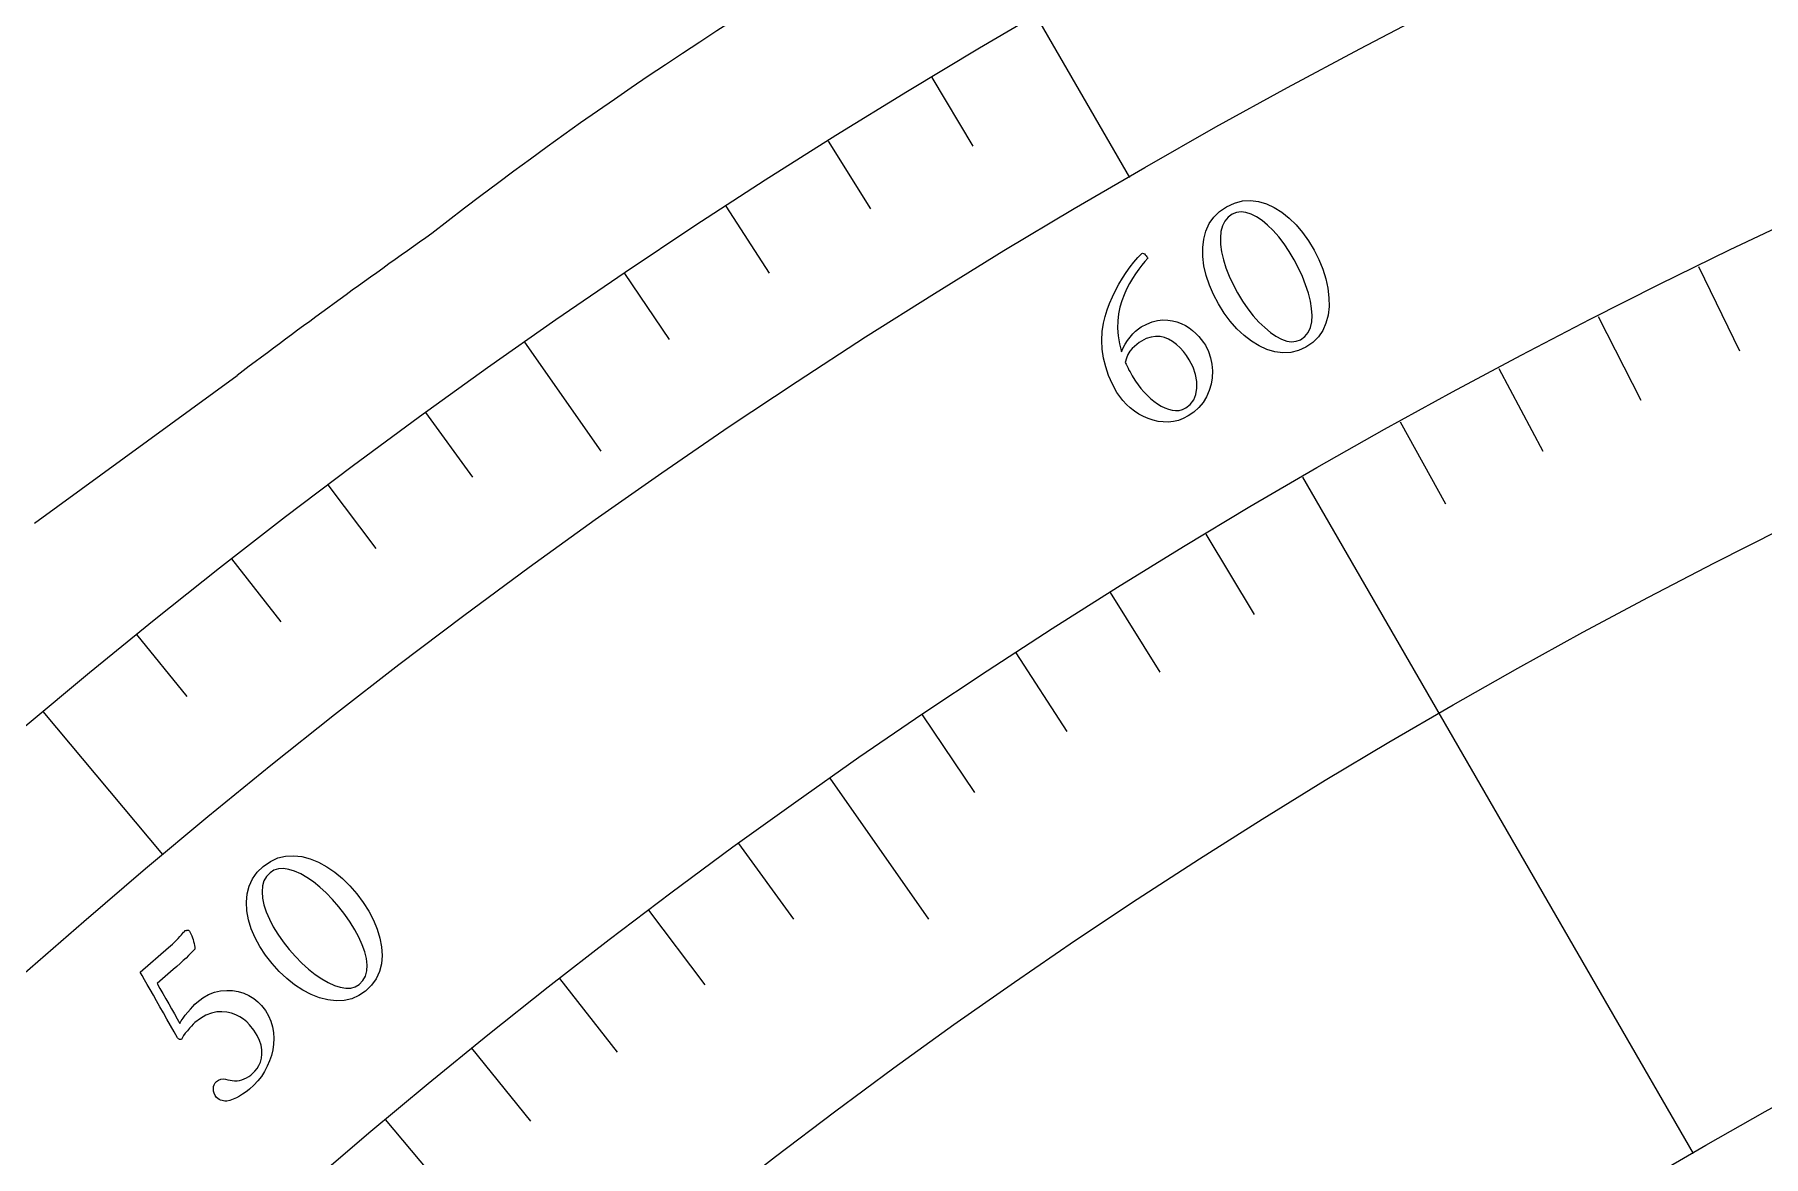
# Model space of a CAD drawing. Header units: millimetres. Extents: x -60 to 60, y -60 to 76.
# Drawn here: x -37.87 to -23.26, y 41.28 to 50.77 of the extents above; entities that cross this region are included whole.
import ezdxf

# ---------------------------------------------------------------- set-up
doc = ezdxf.new("R2010")
doc.units = ezdxf.units.MM
for name, color, linetype in [('CUT_OUTER', 1, 'Continuous'), ('ENGRAVE', 7, 'Continuous'), ('ENGRAVE_FINE', 8, 'Continuous'), ('TEXT', 5, 'Continuous')]:
    doc.layers.add(name, color=color, linetype=linetype)

msp = doc.modelspace()

# ---------------------------------------------------------------- linework, layer by layer
at = {"layer": 'CUT_OUTER'}
msp.add_lwpolyline([(-37.8652, 46.6367), (-36.1523, 47.8851)], dxfattribs=at)
for centre, radius, start, end in [((-14.3372, 23.2712), 32.7586, 118.26999, 128.00349), ((-0.8539, 1.1785), 58.5447, 125.087557, 127.080071)]:
    msp.add_arc(centre, radius, start, end, dxfattribs=at)
at = {"layer": 'ENGRAVE'}
for points in [[(-29.4, 50.9223), (-28.6125, 49.5583)], [(-33.7263, 48.1661), (-33.081, 47.2446)], [(-27.15, 47.0252), (-23.85, 41.3094)], [(-37.7959, 45.0434), (-36.7835, 43.8369)], [(-31.1452, 44.48), (-30.3124, 43.2905)], [(-34.9034, 41.5962), (-33.6306, 40.0794)]]:
    msp.add_lwpolyline(points, dxfattribs=at)
for radius in [58.8, 58.8, 57.225, 54.3, 54.3, 51.99, 47.7, 47.7, 45.18]:
    msp.add_circle((0, 0), radius, dxfattribs=at)
at = {"layer": 'ENGRAVE_FINE'}
for points in [[(-30.2842, 50.4014), (-29.9366, 49.8228)], [(-31.1593, 49.8652), (-30.8016, 49.2928)], [(-32.0248, 49.3138), (-31.6571, 48.7477)], [(-23.8036, 48.8045), (-23.4564, 48.0927)], [(-32.8805, 48.7474), (-32.5031, 48.1878)], [(-24.6517, 48.3817), (-24.2921, 47.676)], [(-25.4923, 47.9441), (-25.1205, 47.2448)], [(-34.5618, 47.5702), (-34.165, 47.0241)], [(-26.3252, 47.4919), (-25.9412, 46.7992)], [(-35.3867, 46.9598), (-34.9805, 46.4207)], [(-27.9666, 46.5442), (-27.5587, 45.8653)], [(-36.2009, 46.335), (-35.7853, 45.8031)], [(-28.7746, 46.049), (-28.3549, 45.3774)], [(-37.004, 45.6962), (-36.5792, 45.1716)], [(-29.5739, 45.5398), (-29.1425, 44.8756)], [(-30.3642, 45.0167), (-29.9213, 44.3601)], [(-31.9167, 43.9296), (-31.4512, 43.2889)], [(-32.6786, 43.3659), (-32.2019, 42.7334)], [(-33.4304, 42.789), (-32.9428, 42.1649)], [(-34.1721, 42.199), (-33.6737, 41.5835)]]:
    msp.add_lwpolyline(points, dxfattribs=at)
at = {"layer": 'TEXT'}
for points in [[(-27.7925, 49.3109), (-27.7259, 49.3417), (-27.6588, 49.3593), (-27.5911, 49.3638), (-27.523, 49.3552), (-27.4556, 49.335), (-27.3899, 49.3049), (-27.3262, 49.2649), (-27.2642, 49.215), (-27.2052, 49.157), (-27.1504, 49.0925), (-27.0997, 49.0215), (-27.0531, 48.9441), (-27.0124, 48.8634), (-26.9794, 48.7827), (-26.954, 48.7019), (-26.9363, 48.621), (-26.9269, 48.5419), (-26.9264, 48.4666), (-26.9348, 48.395), (-26.9521, 48.327), (-26.9791, 48.2647), (-27.0166, 48.21), (-27.0645, 48.1628), (-27.123, 48.1231), (-27.1856, 48.0945), (-27.2498, 48.0785), (-27.3156, 48.075), (-27.3831, 48.0841), (-27.4506, 48.1043), (-27.5167, 48.1339), (-27.5814, 48.1731), (-27.6446, 48.2218), (-27.7051, 48.2786), (-27.7614, 48.342), (-27.8135, 48.4119), (-27.8615, 48.4885), (-27.9036, 48.5685), (-27.9378, 48.6487), (-27.9643, 48.7292), (-27.983, 48.8099), (-27.9931, 48.889), (-27.9938, 48.9645), (-27.9851, 49.0365), (-27.967, 49.105), (-27.9389, 49.1678), (-27.9005, 49.2231), (-27.8516, 49.2709), (-27.7925, 49.3109)], [(-27.7446, 49.2484), (-27.78, 49.2226), (-27.8077, 49.1894), (-27.8275, 49.149), (-27.8396, 49.1013), (-27.8444, 49.0478), (-27.8426, 48.9902), (-27.834, 48.9285), (-27.8188, 48.8625), (-27.7974, 48.794), (-27.7703, 48.7243), (-27.7374, 48.6535), (-27.6989, 48.5815), (-27.6571, 48.5125), (-27.6131, 48.4486), (-27.5671, 48.3898), (-27.519, 48.336), (-27.4703, 48.2885), (-27.4223, 48.2486), (-27.3751, 48.2161), (-27.3286, 48.1912), (-27.284, 48.175), (-27.2425, 48.1689), (-27.2041, 48.1729), (-27.1688, 48.1869), (-27.1319, 48.2137), (-27.1036, 48.2478), (-27.084, 48.2891), (-27.073, 48.3377), (-27.0697, 48.392), (-27.0733, 48.4505), (-27.0837, 48.5133), (-27.1009, 48.5804), (-27.1239, 48.6499), (-27.1518, 48.7201), (-27.1845, 48.7911), (-27.2222, 48.8627), (-27.2636, 48.9327), (-27.3067, 48.997), (-27.3515, 49.0556), (-27.398, 49.1084), (-27.4451, 49.1546), (-27.4918, 49.1932), (-27.5381, 49.2243), (-27.584, 49.2478), (-27.6283, 49.2627), (-27.6699, 49.2677), (-27.7086, 49.2629), (-27.7446, 49.2484)], [(-28.5134, 48.2944), (-28.4661, 48.3193), (-28.42, 48.3375), (-28.3751, 48.3489), (-28.3316, 48.3536), (-28.2896, 48.3526), (-28.2495, 48.3473), (-28.2113, 48.3375), (-28.175, 48.3233), (-28.1407, 48.3058), (-28.1088, 48.286), (-28.0792, 48.2639), (-28.0519, 48.2395), (-28.0272, 48.2141), (-28.0056, 48.189), (-27.9869, 48.1642), (-27.9713, 48.1397), (-27.9455, 48.0881), (-27.9269, 48.0348), (-27.9155, 47.9796), (-27.9113, 47.9225), (-27.914, 47.8654), (-27.9232, 47.8102), (-27.9391, 47.7566), (-27.9615, 47.7049), (-27.9905, 47.6565), (-28.026, 47.6133), (-28.068, 47.575), (-28.1166, 47.5419), (-28.1577, 47.5206), (-28.1995, 47.505), (-28.242, 47.4951), (-28.2853, 47.4909), (-28.3286, 47.4916), (-28.3713, 47.4967), (-28.4132, 47.5061), (-28.4545, 47.5199), (-28.4947, 47.5374), (-28.5332, 47.5583), (-28.5702, 47.5825), (-28.6056, 47.61), (-28.6385, 47.6401), (-28.6683, 47.6719), (-28.6949, 47.7054), (-28.7183, 47.7408), (-28.7569, 47.8112), (-28.7887, 47.8831), (-28.8138, 47.9565), (-28.8321, 48.0315), (-28.8432, 48.1068), (-28.8468, 48.1813), (-28.8427, 48.255), (-28.831, 48.3278), (-28.8174, 48.3828), (-28.8005, 48.438), (-28.7803, 48.4932), (-28.7566, 48.5485), (-28.7304, 48.6029), (-28.7023, 48.6555), (-28.6725, 48.7062), (-28.6409, 48.7552), (-28.6083, 48.8012), (-28.5754, 48.8432), (-28.5422, 48.8813), (-28.5087, 48.9154), (-28.5019, 48.9176), (-28.4946, 48.9164), (-28.487, 48.9118), (-28.479, 48.9039), (-28.4715, 48.8948), (-28.4654, 48.887), (-28.4606, 48.8805), (-28.4572, 48.8752), (-28.4817, 48.8471), (-28.5071, 48.8159), (-28.5334, 48.7817), (-28.5606, 48.7445), (-28.5875, 48.7042), (-28.6128, 48.6611), (-28.6365, 48.6151), (-28.6586, 48.5662), (-28.6778, 48.5146), (-28.693, 48.4605), (-28.7041, 48.4039), (-28.7111, 48.3449), (-28.7129, 48.2834), (-28.7084, 48.2194), (-28.6977, 48.1531), (-28.6806, 48.0843), (-28.6666, 48.1177), (-28.6497, 48.1497), (-28.6302, 48.1803), (-28.6079, 48.2095), (-28.5842, 48.2362), (-28.5606, 48.2593), (-28.537, 48.2787), (-28.5134, 48.2944)], [(-28.6478, 47.9953), (-28.6406, 47.9792), (-28.633, 47.9631), (-28.6251, 47.9469), (-28.6168, 47.9305), (-28.6081, 47.9142), (-28.5993, 47.898), (-28.5902, 47.882), (-28.5808, 47.8661), (-28.5615, 47.8356), (-28.5401, 47.8053), (-28.5166, 47.7752), (-28.4911, 47.7455), (-28.4641, 47.717), (-28.4361, 47.6906), (-28.407, 47.6665), (-28.3768, 47.6445), (-28.3461, 47.6255), (-28.3153, 47.6102), (-28.2843, 47.5986), (-28.2532, 47.5907), (-28.2225, 47.5874), (-28.193, 47.5895), (-28.1645, 47.5972), (-28.1371, 47.6103), (-28.0985, 47.6401), (-28.0698, 47.6777), (-28.0512, 47.7233), (-28.0424, 47.7768), (-28.0436, 47.8348), (-28.0548, 47.8939), (-28.0759, 47.9541), (-28.107, 48.0153), (-28.1311, 48.053), (-28.1572, 48.0876), (-28.1855, 48.1191), (-28.2159, 48.1475), (-28.2481, 48.1717), (-28.2818, 48.1905), (-28.317, 48.2041), (-28.3537, 48.2124), (-28.3916, 48.2143), (-28.4305, 48.2087), (-28.4704, 48.1955), (-28.5112, 48.1748), (-28.531, 48.1621), (-28.5509, 48.1472), (-28.571, 48.1302), (-28.5912, 48.111), (-28.61, 48.0886), (-28.6257, 48.0618), (-28.6383, 48.0307), (-28.6478, 47.9953)], [(-35.933, 43.7357), (-35.8728, 43.7776), (-35.8097, 43.8066), (-35.7439, 43.8227), (-35.6753, 43.826), (-35.6054, 43.8178), (-35.5355, 43.7996), (-35.4658, 43.7713), (-35.3961, 43.733), (-35.328, 43.6861), (-35.2628, 43.6321), (-35.2005, 43.571), (-35.1412, 43.5028), (-35.0871, 43.4304), (-35.0405, 43.3567), (-35.0015, 43.2815), (-34.9701, 43.2049), (-34.9471, 43.1287), (-34.9335, 43.0546), (-34.9293, 42.9825), (-34.9346, 42.9126), (-34.9503, 42.8466), (-34.9777, 42.7862), (-35.0167, 42.7314), (-35.0674, 42.6822), (-35.1241, 42.6431), (-35.1846, 42.6162), (-35.2488, 42.6014), (-35.3168, 42.5986), (-35.3868, 42.6067), (-35.4571, 42.6244), (-35.5275, 42.6518), (-35.5983, 42.6888), (-35.6676, 42.7342), (-35.7341, 42.7868), (-35.7976, 42.8467), (-35.8582, 42.9137), (-35.9135, 42.9852), (-35.9612, 43.0583), (-36.0012, 43.1329), (-36.0336, 43.2092), (-36.0573, 43.2853), (-36.0711, 43.3596), (-36.075, 43.432), (-36.0691, 43.5025), (-36.0524, 43.5693), (-36.0241, 43.6305), (-35.9843, 43.6859), (-35.933, 43.7357)], [(-35.8749, 43.6824), (-35.9054, 43.6508), (-35.9269, 43.6134), (-35.9394, 43.5701), (-35.943, 43.521), (-35.9385, 43.4676), (-35.9266, 43.4111), (-35.9075, 43.3518), (-35.8811, 43.2895), (-35.8481, 43.2257), (-35.8092, 43.1618), (-35.7646, 43.0978), (-35.7142, 43.0336), (-35.661, 42.9729), (-35.6066, 42.9176), (-35.5511, 42.8676), (-35.4944, 42.823), (-35.4382, 42.7847), (-35.384, 42.7537), (-35.3318, 42.73), (-35.2817, 42.7135), (-35.235, 42.7053), (-35.1931, 42.7065), (-35.156, 42.717), (-35.1236, 42.737), (-35.0919, 42.7699), (-35.07, 42.8084), (-35.0578, 42.8524), (-35.0554, 42.9022), (-35.0617, 42.9562), (-35.0754, 43.0132), (-35.0965, 43.0733), (-35.125, 43.1363), (-35.1598, 43.2008), (-35.1995, 43.2651), (-35.244, 43.3293), (-35.2935, 43.3933), (-35.3465, 43.4551), (-35.4001, 43.5109), (-35.4544, 43.5608), (-35.5093, 43.6048), (-35.5637, 43.642), (-35.6164, 43.672), (-35.6674, 43.6945), (-35.7167, 43.7097), (-35.763, 43.7166), (-35.8047, 43.7144), (-35.8421, 43.703), (-35.8749, 43.6824)], [(-36.493, 42.5867), (-36.4444, 42.6236), (-36.3948, 42.6521), (-36.3443, 42.672), (-36.2928, 42.6834), (-36.2417, 42.6875), (-36.192, 42.6855), (-36.1438, 42.6774), (-36.0971, 42.6633), (-36.0533, 42.6438), (-36.0135, 42.62), (-35.978, 42.5918), (-35.9465, 42.5592), (-35.9146, 42.5169), (-35.8888, 42.4728), (-35.8691, 42.427), (-35.8555, 42.3793), (-35.8473, 42.3308), (-35.8441, 42.2824), (-35.8459, 42.234), (-35.8526, 42.1856), (-35.8638, 42.138), (-35.8791, 42.0916), (-35.8984, 42.0465), (-35.9218, 42.0027), (-35.9487, 41.961), (-35.9787, 41.9219), (-36.0116, 41.8856), (-36.0476, 41.8519), (-36.0645, 41.8383), (-36.0844, 41.8241), (-36.1071, 41.8094), (-36.1328, 41.7942), (-36.1599, 41.7798), (-36.187, 41.7676), (-36.2142, 41.7578), (-36.2414, 41.7502), (-36.2479, 41.7503), (-36.2566, 41.7514), (-36.2676, 41.7533), (-36.2808, 41.7562), (-36.2944, 41.7604), (-36.3066, 41.7661), (-36.3173, 41.7735), (-36.3265, 41.7825), (-36.3395, 41.8), (-36.3485, 41.818), (-36.3535, 41.8367), (-36.3545, 41.8559), (-36.3521, 41.8743), (-36.3466, 41.8907), (-36.338, 41.9051), (-36.3265, 41.9175), (-36.3097, 41.9293), (-36.2918, 41.9364), (-36.2729, 41.9389), (-36.2531, 41.9366), (-36.2329, 41.9324), (-36.2133, 41.929), (-36.1943, 41.9264), (-36.1757, 41.9246), (-36.1546, 41.9244), (-36.1338, 41.9268), (-36.1134, 41.9319), (-36.0934, 41.9398), (-36.0741, 41.9495), (-36.0559, 41.9602), (-36.0388, 41.972), (-36.0227, 41.9848), (-36.0027, 42.0046), (-35.9851, 42.0274), (-35.9699, 42.0533), (-35.9572, 42.0823), (-35.9482, 42.114), (-35.9443, 42.1482), (-35.9454, 42.1847), (-35.9516, 42.2238), (-35.9642, 42.2648), (-35.9844, 42.3073), (-36.0122, 42.3513), (-36.0477, 42.3968), (-36.0713, 42.4213), (-36.0985, 42.4436), (-36.1294, 42.4636), (-36.1639, 42.4815), (-36.2013, 42.4955), (-36.2408, 42.5042), (-36.2824, 42.5076), (-36.326, 42.5056), (-36.371, 42.4964), (-36.4167, 42.4783), (-36.4629, 42.4512), (-36.5097, 42.4152), (-36.5237, 42.4023), (-36.5391, 42.3866), (-36.556, 42.3681), (-36.5743, 42.3466), (-36.5917, 42.3248), (-36.6057, 42.3054), (-36.6164, 42.2884), (-36.6237, 42.2738), (-36.6265, 42.2721), (-36.63, 42.2715), (-36.6343, 42.2719), (-36.6392, 42.2733), (-36.6442, 42.2755), (-36.6488, 42.2782), (-36.653, 42.2815), (-36.6568, 42.2853), (-36.6867, 42.3382), (-36.7167, 42.3911), (-36.7466, 42.444), (-36.7766, 42.497), (-36.8059, 42.549), (-36.8343, 42.5993), (-36.8616, 42.6478), (-36.8879, 42.6945), (-36.9125, 42.7381), (-36.935, 42.7773), (-36.9554, 42.8121), (-36.9735, 42.8425), (-36.7326, 43.0492), (-36.7159, 43.0638), (-36.6994, 43.079), (-36.6829, 43.0948), (-36.6666, 43.1111), (-36.6512, 43.1272), (-36.6373, 43.1421), (-36.6249, 43.1559), (-36.6141, 43.1685), (-36.6054, 43.179), (-36.5991, 43.1866), (-36.5953, 43.1911), (-36.5941, 43.1926), (-36.588, 43.1936), (-36.5824, 43.1946), (-36.5774, 43.1956), (-36.5728, 43.1964), (-36.5686, 43.1968), (-36.5649, 43.196), (-36.5615, 43.1943), (-36.5585, 43.1915), (-36.5559, 43.1877), (-36.5524, 43.1814), (-36.548, 43.1724), (-36.5427, 43.1609), (-36.5369, 43.1475), (-36.5314, 43.1331), (-36.5261, 43.1177), (-36.5209, 43.1011), (-36.5165, 43.0843), (-36.5133, 43.0679), (-36.5113, 43.0518), (-36.5105, 43.0361), (-36.5267, 43.0195), (-36.5445, 43.0015), (-36.5641, 42.9821), (-36.5853, 42.9612), (-36.6085, 42.9389), (-36.6342, 42.9152), (-36.6623, 42.8901), (-36.6928, 42.8637), (-36.8295, 42.7463), (-36.8057, 42.7036), (-36.7815, 42.6607), (-36.7569, 42.6176), (-36.7319, 42.5742), (-36.7072, 42.5312), (-36.6833, 42.4891), (-36.6604, 42.4478), (-36.6383, 42.4073), (-36.626, 42.429), (-36.6105, 42.4524), (-36.5921, 42.4775), (-36.5706, 42.5043), (-36.5485, 42.5302), (-36.5282, 42.5526), (-36.5097, 42.5714), (-36.493, 42.5867)]]:
    msp.add_lwpolyline(points, close=True, dxfattribs=at)

doc.saveas('drawing.dxf')
